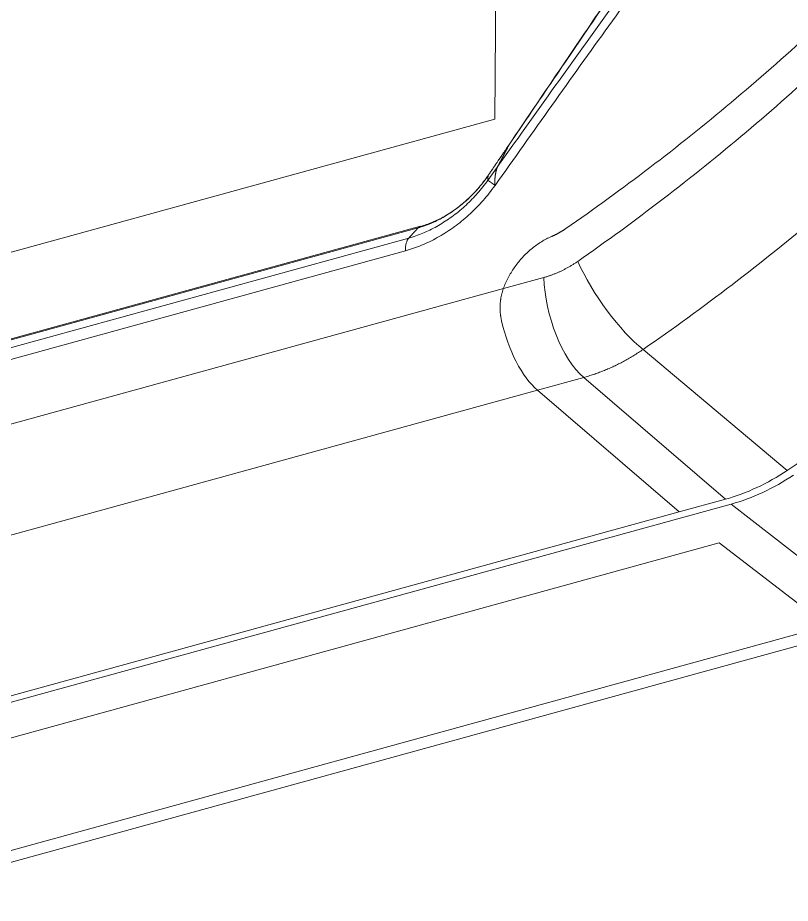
# Model space of a CAD drawing. Header units: inches. Extents: x 0 to 40, y 35.9 to 64.1.
# Drawn here: x 15.277 to 17.378, y 55.838 to 58.245 of the extents above; entities that cross this region are included whole.
import ezdxf

# ---------------------------------------------------------------- set-up
doc = ezdxf.new("R2010")
doc.units = ezdxf.units.IN
doc.header["$MEASUREMENT"] = 0
doc.layers.add('1', color=7, linetype='Continuous')
doc.layers.add('2', color=7, linetype='Continuous')

# ---------------------------------------------------------------- blocks, each defined once
blk = doc.blocks.new('block 462')
at = {"layer": '1', "color": 43, "lineweight": 18, "true_color": 0xccb266}
blk.add_lwpolyline([(14.8537, 55.8379), (17.536, 56.5755)], dxfattribs=at)
blk = doc.blocks.new('block 469')
at = {"layer": '1', "color": 43, "lineweight": 18, "true_color": 0xccb266}
blk.add_lwpolyline([(17.1845, 56.8175), (17.4782, 56.5921)], dxfattribs=at)
blk = doc.blocks.new('block 482')
at = {"layer": '1', "color": 43, "lineweight": 18, "true_color": 0xccb266}
blk.add_lwpolyline([(17.4782, 56.5921), (14.7964, 55.8547)], dxfattribs=at)
blk = doc.blocks.new('block 485')
at = {"layer": '1', "color": 43, "lineweight": 18, "true_color": 0xccb266}
blk.add_lwpolyline([(14.4913, 56.0768), (17.1845, 56.8175)], dxfattribs=at)
blk = doc.blocks.new('block 1005')
at = {"layer": '2', "color": 7, "lineweight": 18, "true_color": 0xffffff}
blk.add_lwpolyline([(16.5988, 61.2255), (16.5746, 57.9699)], dxfattribs=at)
blk = doc.blocks.new('block 1008')
at = {"layer": '2', "color": 7, "lineweight": 18, "true_color": 0xffffff}
blk.add_lwpolyline([(16.3725, 57.6783), (13.9012, 56.9987)], dxfattribs=at)
blk = doc.blocks.new('block 1021')
at = {"layer": '2', "color": 80, "lineweight": 18, "true_color": 0x3fff00}
blk.add_lwpolyline([(14.3949, 56.147), (17.217, 56.9231)], dxfattribs=at)
blk = doc.blocks.new('block 1023')
at = {"layer": '2', "color": 80, "lineweight": 18, "true_color": 0x3fff00}
blk.add_lwpolyline([(17.217, 56.9231), (17.6002, 56.6257)], dxfattribs=at)
blk = doc.blocks.new('block 1027')
at = {"layer": '2', "color": 80, "lineweight": 18, "true_color": 0x3fff00}
blk.add_lwpolyline([(17.3698, 57.0148), (16.9775, 57.3434)], dxfattribs=at)
blk = doc.blocks.new('block 1029')
at = {"layer": '2', "color": 80, "lineweight": 18, "true_color": 0x3fff00}
blk.add_lwpolyline([(16.6901, 57.2327), (17.0755, 56.9018)], dxfattribs=at)
blk = doc.blocks.new('block 1030')
at = {"layer": '2', "color": 80, "lineweight": 18, "true_color": 0x3fff00}
blk.add_lwpolyline([(16.7079, 57.5392), (16.5976, 57.5089)], dxfattribs=at)
blk = doc.blocks.new('block 1032')
at = {"layer": '2', "color": 80, "lineweight": 18, "true_color": 0x3fff00}
blk.add_lwpolyline([(17.2016, 56.9365), (16.8161, 57.2674)], dxfattribs=at)
blk = doc.blocks.new('block 1033')
at = {"layer": '2', "color": 80, "lineweight": 18, "true_color": 0x3fff00}
blk.add_lwpolyline([(17.0755, 56.9018), (17.2016, 56.9365)], dxfattribs=at)
blk = doc.blocks.new('block 1034')
at = {"layer": '2', "color": 80, "lineweight": 18, "true_color": 0x3fff00}
blk.add_lwpolyline([(16.6901, 57.2327), (16.8161, 57.2674)], dxfattribs=at)
blk = doc.blocks.new('block 1035')
at = {"layer": '2', "color": 7, "lineweight": 18, "true_color": 0xffffff}
blk.add_lwpolyline([(16.5555, 57.8155), (16.5558, 57.8158)], dxfattribs=at)
blk = doc.blocks.new('block 1037')
at = {"layer": '2', "color": 7, "lineweight": 18, "true_color": 0xffffff}
blk.add_lwpolyline([(16.34, 57.6461), (13.869, 56.9666)], dxfattribs=at)
blk = doc.blocks.new('block 1039')
at = {"layer": '2', "color": 80, "lineweight": 18, "true_color": 0x3fff00}
blk.add_lwpolyline([(17.4782, 56.5921), (17.1845, 56.8175)], dxfattribs=at)
blk = doc.blocks.new('block 1048')
at = {"layer": '2', "color": 80, "lineweight": 18, "true_color": 0x3fff00}
blk.add_lwpolyline([(14.4913, 56.0768), (17.1845, 56.8175)], dxfattribs=at)
blk = doc.blocks.new('block 1063')
at = {"layer": '2', "color": 7, "lineweight": 18, "true_color": 0xffffff}
blk.add_lwpolyline([(16.3314, 57.6118), (13.8603, 56.9323)], dxfattribs=at)
blk = doc.blocks.new('block 1064')
at = {"layer": '2', "color": 7, "lineweight": 18, "true_color": 0xffffff}
blk.add_lwpolyline([(17.0755, 56.9018), (16.6901, 57.2327)], dxfattribs=at)
blk = doc.blocks.new('block 1065')
at = {"layer": '2', "color": 7, "lineweight": 18, "true_color": 0xffffff}
blk.add_lwpolyline([(17.0755, 56.9018), (14.3786, 56.1602)], dxfattribs=at)
blk = doc.blocks.new('block 1079')
at = {"layer": '2', "color": 7, "lineweight": 18, "true_color": 0xffffff}
blk.add_lwpolyline([(16.6901, 57.2327), (14.0083, 56.4952)], dxfattribs=at)
blk = doc.blocks.new('block 1081')
at = {"layer": '2', "color": 7, "lineweight": 18, "true_color": 0xffffff}
blk.add_lwpolyline([(13.9, 56.7671), (16.5976, 57.5089)], dxfattribs=at)
blk = doc.blocks.new('block 1083')
at = {"layer": '2', "color": 7, "lineweight": 18, "true_color": 0xffffff}
blk.add_lwpolyline([(13.9657, 57.2524), (16.5746, 57.9699)], dxfattribs=at)
blk = doc.blocks.new('block 1084')
at = {"layer": '2', "color": 7, "lineweight": 18, "true_color": 0xffffff}
blk.add_lwpolyline([(16.3657, 57.6739), (13.8946, 56.9944)], dxfattribs=at)
blk = doc.blocks.new('block 1170')
at = {"layer": '2', "color": 7, "lineweight": 18, "true_color": 0xffffff}
blk.add_open_spline([(16.3723, 57.6782), (16.3698, 57.6775), (16.3676, 57.676), (16.3657, 57.6739)], degree=3, dxfattribs=at)
blk = doc.blocks.new('block 1172')
at = {"layer": '2', "color": 80, "lineweight": 18, "true_color": 0x3fff00}
blk.add_open_spline([(16.7998, 57.583), (16.8387, 57.4958), (16.9158, 57.3917), (16.9775, 57.3434)], degree=3, dxfattribs=at)
blk = doc.blocks.new('block 1173')
at = {"layer": '2', "color": 80, "lineweight": 18, "true_color": 0x3fff00}
blk.add_open_spline([(16.5927, 57.4212), (16.6108, 57.3412), (16.6483, 57.2686), (16.6901, 57.2327)], degree=3, dxfattribs=at)
blk = doc.blocks.new('block 1176')
at = {"layer": '2', "color": 80, "lineweight": 18, "true_color": 0x3fff00}
blk.add_open_spline([(17.2016, 56.9365), (17.259, 56.9523), (17.3161, 56.9788), (17.3698, 57.0148)], degree=3, dxfattribs=at)
blk = doc.blocks.new('block 1178')
at = {"layer": '2', "color": 80, "lineweight": 18, "true_color": 0x3fff00}
blk.add_open_spline([(17.3698, 57.0148), (17.63, 57.1891), (17.8809, 57.3842), (18.1195, 57.5979)], degree=3, dxfattribs=at)
blk = doc.blocks.new('block 1179')
at = {"layer": '2', "color": 80, "lineweight": 18, "true_color": 0x3fff00}
blk.add_open_spline([(16.7079, 57.5392), (16.7109, 57.4353), (16.7578, 57.3175), (16.8161, 57.2674)], degree=3, dxfattribs=at)
blk = doc.blocks.new('block 1184')
at = {"layer": '2', "color": 80, "lineweight": 18, "true_color": 0x3fff00}
blk.add_open_spline([(17.217, 56.9231), (17.275, 56.939), (17.3326, 56.9658), (17.3868, 57.0022)], degree=3, dxfattribs=at)
blk = doc.blocks.new('block 1196')
at = {"layer": '2', "color": 7, "lineweight": 18, "true_color": 0xffffff}
blk.add_open_spline([(16.34, 57.6461), (16.3341, 57.6397), (16.331, 57.6273), (16.3314, 57.6118)], degree=3, dxfattribs=at)
blk = doc.blocks.new('block 1211')
at = {"layer": '2', "color": 7, "lineweight": 18, "true_color": 0xffffff}
blk.add_open_spline([(16.5927, 57.4212), (16.6108, 57.3412), (16.6483, 57.2686), (16.6901, 57.2327)], degree=3, dxfattribs=at)
blk = doc.blocks.new('block 1591')
at = {"layer": '2', "color": 7, "lineweight": 18, "true_color": 0xffffff}
blk.add_lwpolyline([(16.9911, 58.4582), (16.9836, 58.4471), (16.9761, 58.436), (16.9686, 58.4249), (16.9611, 58.4139), (16.9536, 58.4028), (16.9461, 58.3917), (16.9386, 58.3806), (16.931, 58.3696), (16.9235, 58.3585), (16.916, 58.3474), (16.9085, 58.3363), (16.901, 58.3253), (16.8935, 58.3142), (16.886, 58.3031), (16.8785, 58.292), (16.871, 58.281), (16.8635, 58.2699), (16.856, 58.2588), (16.8485, 58.2477), (16.841, 58.2367), (16.8335, 58.2256), (16.826, 58.2145), (16.8185, 58.2035), (16.811, 58.1924), (16.8035, 58.1813), (16.796, 58.1702), (16.7885, 58.1592), (16.781, 58.1481), (16.7735, 58.137), (16.766, 58.1259), (16.7584, 58.1149), (16.7509, 58.1038), (16.7434, 58.0927), (16.7359, 58.0816), (16.7284, 58.0706), (16.7209, 58.0595), (16.7134, 58.0484), (16.7059, 58.0374), (16.6984, 58.0263), (16.6909, 58.0152), (16.6834, 58.0041), (16.6759, 57.993), (16.6684, 57.982), (16.6609, 57.9709), (16.6534, 57.9598), (16.6459, 57.9488), (16.6384, 57.9377), (16.6309, 57.9266), (16.6234, 57.9155), (16.6159, 57.9045)], dxfattribs=at)
blk = doc.blocks.new('block 1592')
at = {"layer": '2', "color": 7, "lineweight": 18, "true_color": 0xffffff}
blk.add_lwpolyline([(16.5563, 57.8168), (16.5534, 57.8127), (16.5505, 57.8086), (16.5477, 57.8046), (16.5447, 57.8006), (16.5417, 57.7967), (16.5387, 57.7929), (16.5356, 57.789), (16.5325, 57.7853), (16.5293, 57.7815), (16.5261, 57.7779), (16.5228, 57.7742), (16.5195, 57.7707), (16.5161, 57.7671), (16.5127, 57.7636), (16.5093, 57.7602), (16.5058, 57.7568), (16.5023, 57.7534), (16.4987, 57.7501), (16.4951, 57.7469), (16.4914, 57.7437), (16.4877, 57.7406), (16.484, 57.7375), (16.4803, 57.7345), (16.4765, 57.7315), (16.4727, 57.7286), (16.4688, 57.7257), (16.465, 57.723), (16.461, 57.7202), (16.4571, 57.7176), (16.4532, 57.715), (16.4492, 57.7125), (16.4452, 57.71), (16.4412, 57.7076), (16.4372, 57.7053), (16.4331, 57.7031), (16.4291, 57.7009), (16.425, 57.6988), (16.4209, 57.6967), (16.4168, 57.6948), (16.4127, 57.6929), (16.4086, 57.6911), (16.4045, 57.6893), (16.4004, 57.6876), (16.3962, 57.686), (16.392, 57.6845), (16.3879, 57.683), (16.3837, 57.6816), (16.3794, 57.6803), (16.3752, 57.679), (16.371, 57.6779)], dxfattribs=at)
blk = doc.blocks.new('block 1593')
at = {"layer": '2', "color": 7, "lineweight": 18, "true_color": 0xffffff}
blk.add_lwpolyline([(16.6156, 57.9041), (16.6145, 57.9024), (16.6133, 57.9008), (16.6122, 57.8991), (16.611, 57.8974), (16.6099, 57.8957), (16.6088, 57.894), (16.6076, 57.8924), (16.6065, 57.8907), (16.6053, 57.889), (16.6042, 57.8873), (16.6031, 57.8857), (16.6019, 57.884), (16.6008, 57.8823), (16.5996, 57.8806), (16.5985, 57.8789), (16.5974, 57.8773), (16.5962, 57.8756), (16.5951, 57.8739), (16.594, 57.8722), (16.5928, 57.8706), (16.5917, 57.8689), (16.5905, 57.8672), (16.5894, 57.8655), (16.5883, 57.8639), (16.5871, 57.8622), (16.586, 57.8605), (16.5848, 57.8588), (16.5837, 57.8571), (16.5826, 57.8555), (16.5814, 57.8538), (16.5803, 57.8521), (16.5792, 57.8504), (16.578, 57.8488), (16.5769, 57.8471), (16.5757, 57.8454), (16.5746, 57.8437), (16.5735, 57.8421), (16.5723, 57.8404), (16.5712, 57.8387), (16.57, 57.837), (16.5689, 57.8353), (16.5678, 57.8337), (16.5666, 57.832), (16.5655, 57.8303), (16.5643, 57.8286), (16.5632, 57.8269), (16.5621, 57.8253), (16.5609, 57.8236), (16.5598, 57.8219), (16.5587, 57.8202)], dxfattribs=at)
blk = doc.blocks.new('block 1594')
at = {"layer": '2', "color": 7, "lineweight": 18, "true_color": 0xffffff}
blk.add_open_spline([(16.5587, 57.8203), (16.5586, 57.8202), (16.5586, 57.8201), (16.5586, 57.8201), (16.5585, 57.82), (16.5584, 57.8199), (16.5584, 57.8199), (16.5584, 57.8198), (16.5583, 57.8197), (16.5583, 57.8197), (16.5582, 57.8196), (16.5582, 57.8195), (16.5582, 57.8195), (16.5581, 57.8195), (16.5581, 57.8193), (16.5581, 57.8193), (16.558, 57.8193), (16.5579, 57.8192), (16.5579, 57.8192), (16.5579, 57.8191), (16.5578, 57.819), (16.5578, 57.819), (16.5577, 57.8189), (16.5577, 57.8188), (16.5577, 57.8188), (16.5576, 57.8187), (16.5575, 57.8186), (16.5575, 57.8186), (16.5575, 57.8185), (16.5574, 57.8184), (16.5574, 57.8184), (16.5574, 57.8183), (16.5573, 57.8182), (16.5573, 57.8182), (16.5572, 57.8182), (16.5572, 57.8181), (16.5572, 57.8181), (16.5571, 57.818), (16.557, 57.8179), (16.557, 57.8179), (16.557, 57.8178), (16.5569, 57.8177), (16.5569, 57.8177), (16.5569, 57.8176), (16.5568, 57.8175), (16.5568, 57.8175), (16.5567, 57.8174), (16.5567, 57.8173), (16.5567, 57.8173), (16.5566, 57.8172), (16.5565, 57.8171), (16.5565, 57.8171), (16.5565, 57.8171), (16.5564, 57.817), (16.5564, 57.817), (16.5564, 57.8169), (16.5563, 57.8168), (16.5563, 57.8168), (16.5562, 57.8167), (16.5562, 57.8166), (16.5562, 57.8166), (16.5561, 57.8165), (16.556, 57.8164), (16.556, 57.8164), (16.556, 57.8163), (16.5559, 57.8162), (16.5559, 57.8162), (16.5559, 57.8161), (16.5558, 57.816), (16.5558, 57.816), (16.5557, 57.816), (16.5557, 57.8159), (16.5557, 57.8159), (16.5556, 57.8158), (16.5555, 57.8157), (16.5555, 57.8157)], degree=3, knots=[0, 0, 0, 0, 1, 1, 1, 2, 2, 2, 3, 3, 3, 4, 4, 4, 5, 5, 5, 6, 6, 6, 7, 7, 7, 8, 8, 8, 9, 9, 9, 10, 10, 10, 11, 11, 11, 12, 12, 12, 13, 13, 13, 14, 14, 14, 15, 15, 15, 16, 16, 16, 17, 17, 17, 18, 18, 18, 19, 19, 19, 20, 20, 20, 21, 21, 21, 22, 22, 22, 23, 23, 23, 24, 24, 24, 25, 25, 25, 25], dxfattribs=at)
blk = doc.blocks.new('block 1645')
at = {"layer": '2', "color": 7, "lineweight": 18, "true_color": 0xffffff}
blk.add_lwpolyline([(16.34, 57.6461), (16.3449, 57.6475), (16.3497, 57.649), (16.3546, 57.6506), (16.3594, 57.6522), (16.3643, 57.6539), (16.3691, 57.6557), (16.3739, 57.6576), (16.3787, 57.6596), (16.3835, 57.6616), (16.3883, 57.6638), (16.393, 57.666), (16.3978, 57.6683), (16.4025, 57.6706), (16.4072, 57.6731), (16.4119, 57.6755), (16.4166, 57.6781), (16.4213, 57.6808), (16.4259, 57.6835), (16.4305, 57.6863), (16.4351, 57.6892), (16.4397, 57.6921), (16.4442, 57.6951), (16.4487, 57.6982), (16.4532, 57.7013), (16.4576, 57.7045), (16.462, 57.7078), (16.4664, 57.7111), (16.4707, 57.7145), (16.4751, 57.718), (16.4793, 57.7215), (16.4836, 57.725), (16.4878, 57.7287), (16.4919, 57.7324), (16.496, 57.7361), (16.5001, 57.7399), (16.5042, 57.7438), (16.5082, 57.7477), (16.5121, 57.7517), (16.516, 57.7558), (16.5199, 57.7599), (16.5237, 57.764), (16.5274, 57.7682), (16.5311, 57.7724), (16.5348, 57.7767), (16.5384, 57.781), (16.5419, 57.7854), (16.5454, 57.7899), (16.5488, 57.7944), (16.5522, 57.7989), (16.5555, 57.8034)], dxfattribs=at)
blk = doc.blocks.new('block 1646')
at = {"layer": '2', "color": 7, "lineweight": 18, "true_color": 0xffffff}
blk.add_open_spline([(16.5742, 57.7903), (16.5744, 57.7902), (16.5744, 57.7902), (16.5744, 57.7902), (16.5745, 57.79), (16.5746, 57.79), (16.5746, 57.79), (16.5747, 57.7899), (16.5748, 57.7899), (16.5748, 57.7899), (16.5749, 57.7898), (16.5749, 57.7898), (16.5749, 57.7898)], degree=3, knots=[0, 0, 0, 0, 1, 1, 1, 2, 2, 2, 3, 3, 3, 4, 4, 4, 4], dxfattribs=at)
blk = doc.blocks.new('block 1652')
at = {"layer": '2', "color": 80, "lineweight": 18, "true_color": 0x3fff00}
blk.add_lwpolyline([(16.9775, 57.3434), (16.9928, 57.3541), (17.0081, 57.3647), (17.0234, 57.3755), (17.0387, 57.3863), (17.0539, 57.3971), (17.0692, 57.408), (17.0843, 57.419), (17.0995, 57.4299), (17.1146, 57.441), (17.1298, 57.4521), (17.1448, 57.4632), (17.1599, 57.4744), (17.1749, 57.4856), (17.1899, 57.4969), (17.2049, 57.5082), (17.2198, 57.5196), (17.2347, 57.531), (17.2496, 57.5425), (17.2645, 57.554), (17.2793, 57.5655), (17.2941, 57.5772), (17.3089, 57.5888), (17.3237, 57.6005), (17.3384, 57.6123), (17.3531, 57.6241), (17.3678, 57.6359), (17.3824, 57.6478), (17.397, 57.6598), (17.4116, 57.6718), (17.4262, 57.6838), (17.4407, 57.6959), (17.4553, 57.708), (17.4698, 57.7202), (17.4842, 57.7325), (17.4986, 57.7447), (17.513, 57.7571), (17.5274, 57.7694), (17.5418, 57.7819), (17.5561, 57.7943), (17.5704, 57.8068), (17.5847, 57.8194), (17.5989, 57.832), (17.6131, 57.8447), (17.6273, 57.8574), (17.6415, 57.8701), (17.6556, 57.8829), (17.6698, 57.8958), (17.6838, 57.9087), (17.6979, 57.9216), (17.7119, 57.9346)], dxfattribs=at)
blk = doc.blocks.new('block 1655')
at = {"layer": '2', "color": 80, "lineweight": 18, "true_color": 0x3fff00}
blk.add_lwpolyline([(16.7284, 57.6505), (16.7292, 57.6508), (16.73, 57.6512), (16.7308, 57.6515), (16.7316, 57.6519), (16.7324, 57.6522), (16.7332, 57.6526), (16.734, 57.653), (16.7348, 57.6533), (16.7356, 57.6537), (16.7364, 57.6541), (16.7372, 57.6545), (16.738, 57.6549), (16.7388, 57.6553), (16.7396, 57.6557), (16.7404, 57.6561), (16.7412, 57.6565), (16.742, 57.6569), (16.7428, 57.6573), (16.7436, 57.6577), (16.7444, 57.6581), (16.7452, 57.6585), (16.746, 57.6589), (16.7467, 57.6594), (16.7475, 57.6598), (16.7483, 57.6602), (16.7491, 57.6607), (16.7499, 57.6611), (16.7507, 57.6616), (16.7514, 57.662), (16.7522, 57.6625), (16.753, 57.6629), (16.7538, 57.6634), (16.7546, 57.6638), (16.7554, 57.6643), (16.7561, 57.6648), (16.7569, 57.6652), (16.7577, 57.6657), (16.7584, 57.6662), (16.7592, 57.6667), (16.76, 57.6672), (16.7608, 57.6677), (16.7615, 57.6682), (16.7623, 57.6687), (16.7631, 57.6692), (16.7638, 57.6697), (16.7646, 57.6702), (16.7654, 57.6707), (16.7661, 57.6712), (16.7669, 57.6717), (16.7676, 57.6722)], dxfattribs=at)
blk = doc.blocks.new('block 1658')
at = {"layer": '2', "color": 80, "lineweight": 18, "true_color": 0x3fff00}
blk.add_lwpolyline([(17.459, 58.2284), (17.4458, 58.2162), (17.4325, 58.204), (17.4193, 58.1919), (17.406, 58.1798), (17.3927, 58.1678), (17.3793, 58.1558), (17.366, 58.1438), (17.3526, 58.1319), (17.3392, 58.12), (17.3257, 58.1082), (17.3123, 58.0965), (17.2988, 58.0847), (17.2853, 58.073), (17.2717, 58.0614), (17.2582, 58.0498), (17.2446, 58.0382), (17.231, 58.0267), (17.2173, 58.0153), (17.2037, 58.0038), (17.19, 57.9925), (17.1763, 57.9812), (17.1626, 57.9699), (17.1488, 57.9586), (17.135, 57.9474), (17.1212, 57.9363), (17.1074, 57.9252), (17.0935, 57.9141), (17.0796, 57.9031), (17.0657, 57.8921), (17.0518, 57.8812), (17.0378, 57.8703), (17.0238, 57.8595), (17.0098, 57.8487), (16.9957, 57.838), (16.9817, 57.8273), (16.9676, 57.8166), (16.9535, 57.806), (16.9393, 57.7955), (16.9252, 57.7849), (16.911, 57.7745), (16.8967, 57.764), (16.8825, 57.7536), (16.8682, 57.7433), (16.8539, 57.733), (16.8396, 57.7228), (16.8253, 57.7126), (16.8109, 57.7024), (16.7965, 57.6923), (16.7821, 57.6823), (16.7676, 57.6722)], dxfattribs=at)
blk = doc.blocks.new('block 1660')
at = {"layer": '2', "color": 80, "lineweight": 18, "true_color": 0x3fff00}
blk.add_lwpolyline([(16.7284, 57.6505), (16.7249, 57.649), (16.7215, 57.6474), (16.718, 57.6457), (16.7146, 57.644), (16.7113, 57.6422), (16.7079, 57.6404), (16.7046, 57.6384), (16.7013, 57.6365), (16.698, 57.6344), (16.6948, 57.6323), (16.6915, 57.6301), (16.6884, 57.6279), (16.6852, 57.6256), (16.682, 57.6233), (16.6789, 57.6209), (16.6759, 57.6184), (16.6728, 57.6159), (16.6698, 57.6133), (16.6669, 57.6107), (16.6639, 57.608), (16.6611, 57.6053), (16.6582, 57.6025), (16.6554, 57.5997), (16.6526, 57.5969), (16.6499, 57.5939), (16.6472, 57.591), (16.6445, 57.588), (16.6419, 57.5849), (16.6393, 57.5818), (16.6368, 57.5787), (16.6344, 57.5755), (16.632, 57.5723), (16.6296, 57.5691), (16.6273, 57.5658), (16.625, 57.5624), (16.6228, 57.5591), (16.6206, 57.5557), (16.6185, 57.5522), (16.6164, 57.5488), (16.6144, 57.5453), (16.6125, 57.5418), (16.6106, 57.5382), (16.6087, 57.5346), (16.607, 57.531), (16.6053, 57.5274), (16.6036, 57.5238), (16.602, 57.5201), (16.6005, 57.5164), (16.599, 57.5126), (16.5976, 57.5089)], dxfattribs=at)
blk = doc.blocks.new('block 1663')
at = {"layer": '2', "color": 80, "lineweight": 18, "true_color": 0x3fff00}
blk.add_lwpolyline([(17.5036, 58.1526), (17.4901, 58.1401), (17.4767, 58.1276), (17.4632, 58.1152), (17.4497, 58.1028), (17.4361, 58.0905), (17.4226, 58.0782), (17.409, 58.0659), (17.3953, 58.0537), (17.3817, 58.0416), (17.368, 58.0295), (17.3543, 58.0174), (17.3406, 58.0054), (17.3268, 57.9935), (17.3131, 57.9815), (17.2993, 57.9697), (17.2854, 57.9578), (17.2716, 57.9461), (17.2577, 57.9343), (17.2438, 57.9226), (17.2299, 57.911), (17.2159, 57.8994), (17.2019, 57.8878), (17.1879, 57.8763), (17.1739, 57.8649), (17.1598, 57.8534), (17.1458, 57.8421), (17.1316, 57.8308), (17.1175, 57.8195), (17.1033, 57.8082), (17.0891, 57.797), (17.0749, 57.7859), (17.0607, 57.7748), (17.0464, 57.7638), (17.0321, 57.7528), (17.0178, 57.7418), (17.0034, 57.7309), (16.9891, 57.72), (16.9747, 57.7092), (16.9602, 57.6984), (16.9458, 57.6877), (16.9313, 57.677), (16.9168, 57.6664), (16.9023, 57.6558), (16.8877, 57.6453), (16.8731, 57.6348), (16.8585, 57.6243), (16.8439, 57.6139), (16.8292, 57.6036), (16.8145, 57.5933), (16.7998, 57.583)], dxfattribs=at)
blk = doc.blocks.new('block 1664')
at = {"layer": '2', "color": 80, "lineweight": 18, "true_color": 0x3fff00}
blk.add_lwpolyline([(16.8161, 57.2674), (16.8195, 57.2683), (16.8228, 57.2693), (16.8262, 57.2703), (16.8295, 57.2713), (16.8328, 57.2723), (16.8361, 57.2734), (16.8395, 57.2744), (16.8428, 57.2755), (16.8461, 57.2766), (16.8494, 57.2778), (16.8527, 57.279), (16.856, 57.2802), (16.8593, 57.2814), (16.8626, 57.2826), (16.8658, 57.2839), (16.8691, 57.2852), (16.8724, 57.2865), (16.8756, 57.2879), (16.8789, 57.2892), (16.8821, 57.2906), (16.8854, 57.292), (16.8886, 57.2935), (16.8919, 57.2949), (16.8951, 57.2964), (16.8983, 57.2979), (16.9016, 57.2994), (16.9048, 57.301), (16.908, 57.3026), (16.9112, 57.3042), (16.9144, 57.3058), (16.9176, 57.3075), (16.9208, 57.3091), (16.924, 57.3108), (16.9272, 57.3126), (16.9304, 57.3143), (16.9335, 57.3161), (16.9367, 57.3179), (16.9399, 57.3197), (16.943, 57.3215), (16.9462, 57.3234), (16.9493, 57.3253), (16.9525, 57.3272), (16.9556, 57.3291), (16.9587, 57.3311), (16.9619, 57.3331), (16.965, 57.3351), (16.9681, 57.3371), (16.9712, 57.3392), (16.9743, 57.3413), (16.9775, 57.3434)], dxfattribs=at)
blk = doc.blocks.new('block 1665')
at = {"layer": '2', "color": 80, "lineweight": 18, "true_color": 0x3fff00}
blk.add_lwpolyline([(16.5976, 57.5089), (16.597, 57.5072), (16.5965, 57.5056), (16.5959, 57.5039), (16.5954, 57.5022), (16.5948, 57.5005), (16.5944, 57.4988), (16.5939, 57.4971), (16.5934, 57.4953), (16.593, 57.4936), (16.5926, 57.4919), (16.5922, 57.4902), (16.5918, 57.4884), (16.5915, 57.4867), (16.5911, 57.485), (16.5908, 57.4832), (16.5905, 57.4815), (16.5903, 57.4797), (16.59, 57.478), (16.5898, 57.4762), (16.5896, 57.4745), (16.5894, 57.4727), (16.5892, 57.4709), (16.5891, 57.4692), (16.589, 57.4674), (16.5889, 57.4656), (16.5888, 57.4639), (16.5887, 57.4621), (16.5887, 57.4603), (16.5887, 57.4585), (16.5886, 57.4568), (16.5887, 57.455), (16.5887, 57.4532), (16.5887, 57.4514), (16.5888, 57.4497), (16.5889, 57.4479), (16.589, 57.4461), (16.5892, 57.4443), (16.5893, 57.4425), (16.5895, 57.4407), (16.5897, 57.439), (16.5899, 57.4372), (16.5901, 57.4354), (16.5904, 57.4336), (16.5906, 57.4318), (16.5909, 57.4301), (16.5913, 57.4283), (16.5916, 57.4265), (16.5919, 57.4247), (16.5923, 57.423), (16.5927, 57.4212)], dxfattribs=at)
blk = doc.blocks.new('block 1666')
at = {"layer": '2', "color": 80, "lineweight": 18, "true_color": 0x3fff00}
blk.add_lwpolyline([(16.7998, 57.583), (16.798, 57.5818), (16.7963, 57.5806), (16.7945, 57.5794), (16.7927, 57.5782), (16.7909, 57.5771), (16.7892, 57.5759), (16.7874, 57.5748), (16.7856, 57.5737), (16.7838, 57.5726), (16.782, 57.5715), (16.7802, 57.5704), (16.7784, 57.5693), (16.7766, 57.5683), (16.7748, 57.5672), (16.773, 57.5662), (16.7712, 57.5652), (16.7694, 57.5642), (16.7676, 57.5632), (16.7658, 57.5623), (16.7639, 57.5613), (16.7621, 57.5604), (16.7603, 57.5594), (16.7585, 57.5585), (16.7566, 57.5576), (16.7548, 57.5568), (16.7529, 57.5559), (16.7511, 57.555), (16.7493, 57.5542), (16.7474, 57.5534), (16.7456, 57.5526), (16.7437, 57.5517), (16.7418, 57.551), (16.74, 57.5502), (16.7381, 57.5494), (16.7362, 57.5487), (16.7344, 57.548), (16.7325, 57.5473), (16.7306, 57.5465), (16.7287, 57.5459), (16.7269, 57.5452), (16.725, 57.5445), (16.7231, 57.5439), (16.7212, 57.5433), (16.7193, 57.5426), (16.7174, 57.542), (16.7155, 57.5414), (16.7136, 57.5409), (16.7117, 57.5403), (16.7098, 57.5397), (16.7079, 57.5392)], dxfattribs=at)
blk = doc.blocks.new('block 1669')
at = {"layer": '2', "color": 7, "lineweight": 18, "true_color": 0xffffff}
blk.add_lwpolyline([(16.5976, 57.5089), (16.597, 57.5072), (16.5965, 57.5056), (16.5959, 57.5039), (16.5954, 57.5022), (16.5948, 57.5005), (16.5944, 57.4988), (16.5939, 57.4971), (16.5934, 57.4953), (16.593, 57.4936), (16.5926, 57.4919), (16.5922, 57.4902), (16.5918, 57.4884), (16.5915, 57.4867), (16.5911, 57.485), (16.5908, 57.4832), (16.5905, 57.4815), (16.5903, 57.4797), (16.59, 57.478), (16.5898, 57.4762), (16.5896, 57.4745), (16.5894, 57.4727), (16.5892, 57.4709), (16.5891, 57.4692), (16.589, 57.4674), (16.5889, 57.4656), (16.5888, 57.4639), (16.5887, 57.4621), (16.5887, 57.4603), (16.5887, 57.4585), (16.5886, 57.4568), (16.5887, 57.455), (16.5887, 57.4532), (16.5887, 57.4514), (16.5888, 57.4497), (16.5889, 57.4479), (16.589, 57.4461), (16.5892, 57.4443), (16.5893, 57.4425), (16.5895, 57.4407), (16.5897, 57.439), (16.5899, 57.4372), (16.5901, 57.4354), (16.5904, 57.4336), (16.5906, 57.4318), (16.5909, 57.4301), (16.5913, 57.4283), (16.5916, 57.4265), (16.5919, 57.4247), (16.5923, 57.423), (16.5927, 57.4212)], dxfattribs=at)
blk = doc.blocks.new('block 1685')
at = {"layer": '2', "color": 7, "lineweight": 18, "true_color": 0xffffff}
blk.add_lwpolyline([(16.5555, 57.8034), (16.5555, 57.8037), (16.5555, 57.8039), (16.5555, 57.8042), (16.5555, 57.8044), (16.5555, 57.8047), (16.5555, 57.8049), (16.5555, 57.8052), (16.5555, 57.8054), (16.5555, 57.8057), (16.5555, 57.8059), (16.5556, 57.8062), (16.5556, 57.8064), (16.5556, 57.8067), (16.5556, 57.8069), (16.5556, 57.8072), (16.5556, 57.8074), (16.5556, 57.8077), (16.5556, 57.8079), (16.5556, 57.8082), (16.5556, 57.8084), (16.5556, 57.8087), (16.5556, 57.8089), (16.5556, 57.8092), (16.5556, 57.8094), (16.5556, 57.8096), (16.5556, 57.8099), (16.5557, 57.8101), (16.5557, 57.8104), (16.5557, 57.8106), (16.5557, 57.8109), (16.5557, 57.8111), (16.5557, 57.8114), (16.5557, 57.8116), (16.5557, 57.8119), (16.5557, 57.8121), (16.5557, 57.8124), (16.5557, 57.8126), (16.5557, 57.8129), (16.5558, 57.8131), (16.5558, 57.8134), (16.5558, 57.8136), (16.5558, 57.8139), (16.5558, 57.8141), (16.5558, 57.8144), (16.5558, 57.8146), (16.5558, 57.8148), (16.5558, 57.8151), (16.5558, 57.8153), (16.5558, 57.8156), (16.5558, 57.8158)], dxfattribs=at)
blk = doc.blocks.new('block 1687')
at = {"layer": '2', "color": 7, "lineweight": 18, "true_color": 0xffffff}
blk.add_lwpolyline([(16.3657, 57.6739), (16.3652, 57.6734), (16.3646, 57.6728), (16.3641, 57.6723), (16.3636, 57.6717), (16.3631, 57.6712), (16.3626, 57.6706), (16.3621, 57.6701), (16.3616, 57.6695), (16.3611, 57.6689), (16.3606, 57.6684), (16.36, 57.6678), (16.3595, 57.6673), (16.359, 57.6667), (16.3585, 57.6662), (16.358, 57.6656), (16.3575, 57.665), (16.357, 57.6645), (16.3565, 57.6639), (16.3559, 57.6634), (16.3554, 57.6628), (16.3549, 57.6623), (16.3544, 57.6617), (16.3539, 57.6611), (16.3534, 57.6606), (16.3529, 57.66), (16.3524, 57.6595), (16.3518, 57.6589), (16.3513, 57.6584), (16.3508, 57.6578), (16.3503, 57.6573), (16.3498, 57.6567), (16.3493, 57.6562), (16.3488, 57.6556), (16.3482, 57.6551), (16.3477, 57.6545), (16.3472, 57.6539), (16.3467, 57.6534), (16.3462, 57.6528), (16.3457, 57.6523), (16.3452, 57.6517), (16.3447, 57.6512), (16.3441, 57.6506), (16.3436, 57.65), (16.3431, 57.6495), (16.3426, 57.6489), (16.3421, 57.6484), (16.3416, 57.6478), (16.3411, 57.6472), (16.3405, 57.6467), (16.34, 57.6461)], dxfattribs=at)
blk = doc.blocks.new('block 1690')
at = {"layer": '2', "color": 7, "lineweight": 18, "true_color": 0xffffff}
blk.add_open_spline([(16.5587, 57.8203), (16.5587, 57.8204), (16.5587, 57.8204), (16.5587, 57.8204), (16.5588, 57.8206), (16.5589, 57.8206), (16.5589, 57.8206), (16.559, 57.8207), (16.559, 57.8207), (16.559, 57.8207)], degree=3, knots=[0, 0, 0, 0, 1, 1, 1, 2, 2, 2, 3, 3, 3, 3], dxfattribs=at)
blk = doc.blocks.new('block 1738')
at = {"layer": '2', "color": 7, "lineweight": 18, "true_color": 0xffffff}
blk.add_open_spline([(16.575, 57.7897), (16.5749, 57.7896), (16.5748, 57.7895), (16.5748, 57.7895), (16.5747, 57.7894), (16.5747, 57.7894), (16.5747, 57.7894), (16.5746, 57.7892), (16.5746, 57.7892), (16.5746, 57.7892), (16.5744, 57.789), (16.5744, 57.789), (16.5744, 57.789), (16.5743, 57.7888), (16.5743, 57.7888), (16.5743, 57.7888)], degree=3, knots=[0, 0, 0, 0, 1, 1, 1, 2, 2, 2, 3, 3, 3, 4, 4, 4, 5, 5, 5, 5], dxfattribs=at)
blk = doc.blocks.new('block 1744')
at = {"layer": '2', "color": 7, "lineweight": 18, "true_color": 0xffffff}
blk.add_lwpolyline([(16.5558, 57.8158), (16.5529, 57.8118), (16.5499, 57.8078), (16.5469, 57.8038), (16.5439, 57.7998), (16.5408, 57.7958), (16.5378, 57.7919), (16.5346, 57.788), (16.5314, 57.7842), (16.5282, 57.7803), (16.5249, 57.7766), (16.5216, 57.7729), (16.5182, 57.7693), (16.5147, 57.7657), (16.5112, 57.7621), (16.5076, 57.7586), (16.504, 57.7552), (16.5004, 57.7518), (16.4967, 57.7485), (16.493, 57.7452), (16.4892, 57.742), (16.4855, 57.7388), (16.4817, 57.7357), (16.4778, 57.7326), (16.4739, 57.7296), (16.4701, 57.7266), (16.4661, 57.7237), (16.4621, 57.7209), (16.4582, 57.7181), (16.4541, 57.7154), (16.4501, 57.7128), (16.446, 57.7102), (16.4419, 57.7076), (16.4378, 57.7052), (16.4337, 57.7027), (16.4295, 57.7004), (16.4254, 57.6981), (16.4212, 57.6959), (16.417, 57.6938), (16.4127, 57.6917), (16.4085, 57.6897), (16.4043, 57.6878), (16.4, 57.686), (16.3957, 57.6843), (16.3915, 57.6826), (16.3872, 57.6811), (16.3829, 57.6796), (16.3786, 57.6781), (16.3743, 57.6767), (16.37, 57.6753), (16.3657, 57.6739)], dxfattribs=at)
blk = doc.blocks.new('block 1768')
at = {"layer": '2', "color": 7, "lineweight": 18, "true_color": 0xffffff}
blk.add_lwpolyline([(17.0598, 58.467), (17.05, 58.4535), (17.0403, 58.44), (17.0306, 58.4265), (17.0208, 58.4129), (17.0111, 58.3994), (17.0013, 58.3859), (16.9916, 58.3724), (16.9819, 58.3589), (16.9721, 58.3454), (16.9624, 58.3318), (16.9527, 58.3183), (16.9429, 58.3048), (16.9332, 58.2913), (16.9235, 58.2778), (16.9138, 58.2642), (16.904, 58.2507), (16.8943, 58.2372), (16.8846, 58.2237), (16.8749, 58.2101), (16.8652, 58.1966), (16.8555, 58.1831), (16.8457, 58.1695), (16.836, 58.156), (16.8263, 58.1424), (16.8166, 58.1289), (16.8069, 58.1154), (16.7973, 58.1018), (16.7876, 58.0883), (16.7779, 58.0747), (16.7682, 58.0612), (16.7585, 58.0476), (16.7488, 58.034), (16.7392, 58.0205), (16.7295, 58.0069), (16.7198, 57.9934), (16.7102, 57.9798), (16.7005, 57.9662), (16.6908, 57.9526), (16.6812, 57.9391), (16.6715, 57.9255), (16.6618, 57.9119), (16.6522, 57.8984), (16.6425, 57.8848), (16.6329, 57.8712), (16.6232, 57.8576), (16.6136, 57.844), (16.6039, 57.8305), (16.5943, 57.8169), (16.5846, 57.8033), (16.575, 57.7897)], dxfattribs=at)
blk = doc.blocks.new('block 1773')
at = {"layer": '2', "color": 7, "lineweight": 18, "true_color": 0xffffff}
blk.add_lwpolyline([(16.5827, 57.8416), (16.5823, 57.8409), (16.5819, 57.8402), (16.5816, 57.8394), (16.5812, 57.8386), (16.5809, 57.8378), (16.5806, 57.837), (16.5802, 57.8362), (16.5799, 57.8354), (16.5796, 57.8345), (16.5793, 57.8336), (16.579, 57.8327), (16.5788, 57.8319), (16.5785, 57.831), (16.5782, 57.83), (16.578, 57.8291), (16.5777, 57.8281), (16.5775, 57.8272), (16.5773, 57.8262), (16.5771, 57.8252), (16.5769, 57.8242), (16.5767, 57.8232), (16.5765, 57.8222), (16.5763, 57.8212), (16.5761, 57.8202), (16.5759, 57.8191), (16.5758, 57.8181), (16.5756, 57.817), (16.5755, 57.8159), (16.5753, 57.8148), (16.5752, 57.8137), (16.5751, 57.8126), (16.575, 57.8115), (16.5749, 57.8104), (16.5748, 57.8093), (16.5747, 57.8081), (16.5746, 57.807), (16.5745, 57.8058), (16.5744, 57.8047), (16.5744, 57.8035), (16.5743, 57.8024), (16.5743, 57.8012), (16.5742, 57.8), (16.5742, 57.7988), (16.5742, 57.7976), (16.5742, 57.7964), (16.5741, 57.7952), (16.5741, 57.794), (16.5741, 57.7928), (16.5741, 57.7915), (16.5742, 57.7903)], dxfattribs=at)
blk = doc.blocks.new('block 1774')
at = {"layer": '2', "color": 7, "lineweight": 18, "true_color": 0xffffff}
blk.add_open_spline([(16.5555, 57.8034), (16.5557, 57.8033), (16.5558, 57.8033), (16.5558, 57.8033), (16.5559, 57.8032), (16.556, 57.8031), (16.556, 57.8031), (16.5562, 57.803), (16.5563, 57.8029), (16.5563, 57.8029), (16.5565, 57.8027), (16.5567, 57.8026), (16.5567, 57.8026), (16.5567, 57.8026), (16.5569, 57.8025), (16.5569, 57.8025), (16.5569, 57.8025), (16.5571, 57.8023), (16.5571, 57.8023), (16.5571, 57.8023), (16.5573, 57.8022), (16.5573, 57.8022), (16.5573, 57.8022), (16.5576, 57.802), (16.5576, 57.802), (16.5576, 57.802), (16.5578, 57.8018), (16.5578, 57.8018), (16.5578, 57.8018), (16.5581, 57.8016), (16.5581, 57.8016), (16.5581, 57.8016), (16.5584, 57.8015), (16.5584, 57.8015), (16.5584, 57.8015), (16.5587, 57.8012), (16.5587, 57.8012), (16.5587, 57.8012), (16.559, 57.801), (16.559, 57.801), (16.559, 57.801), (16.5593, 57.8008), (16.5593, 57.8008), (16.5593, 57.8008), (16.5596, 57.8006), (16.5596, 57.8006), (16.5596, 57.8006), (16.5599, 57.8003), (16.5599, 57.8003), (16.5599, 57.8003), (16.5603, 57.8001), (16.5603, 57.8001), (16.5603, 57.8001), (16.5606, 57.7998), (16.5606, 57.7998), (16.5606, 57.7998), (16.561, 57.7996), (16.561, 57.7996), (16.561, 57.7996), (16.5614, 57.7993), (16.5614, 57.7993), (16.5614, 57.7993), (16.5618, 57.7991), (16.5618, 57.7991), (16.5618, 57.7991), (16.5622, 57.7988), (16.5622, 57.7988), (16.5622, 57.7988), (16.5626, 57.7985), (16.5626, 57.7985), (16.5626, 57.7985), (16.563, 57.7982), (16.563, 57.7982), (16.563, 57.7982), (16.5635, 57.7979), (16.5635, 57.7979), (16.5635, 57.7979), (16.5639, 57.7975), (16.5639, 57.7975), (16.5639, 57.7975), (16.5644, 57.7972), (16.5644, 57.7972), (16.5644, 57.7972), (16.5648, 57.7969), (16.5648, 57.7969), (16.5648, 57.7969), (16.5653, 57.7966), (16.5653, 57.7966), (16.5653, 57.7966), (16.5658, 57.7962), (16.5658, 57.7962), (16.5658, 57.7962), (16.5663, 57.7959), (16.5663, 57.7959), (16.5663, 57.7959), (16.5668, 57.7955), (16.5668, 57.7955), (16.5668, 57.7955), (16.5673, 57.7951), (16.5673, 57.7951), (16.5673, 57.7951), (16.5678, 57.7948), (16.5678, 57.7948), (16.5678, 57.7948), (16.5684, 57.7944), (16.5684, 57.7944), (16.5684, 57.7944), (16.5689, 57.794), (16.5689, 57.794), (16.5689, 57.794), (16.5695, 57.7936), (16.5695, 57.7936), (16.5695, 57.7936), (16.57, 57.7932), (16.57, 57.7932), (16.57, 57.7932), (16.5706, 57.7928), (16.5706, 57.7928), (16.5706, 57.7928), (16.5712, 57.7924), (16.5712, 57.7924), (16.5712, 57.7924), (16.5718, 57.792), (16.5718, 57.792), (16.5718, 57.792), (16.5723, 57.7916), (16.5723, 57.7916), (16.5723, 57.7916), (16.5729, 57.7912), (16.5729, 57.7912), (16.5729, 57.7912), (16.5736, 57.7908), (16.5736, 57.7908), (16.5736, 57.7908), (16.5742, 57.7903), (16.5742, 57.7903)], degree=3, knots=[0, 0, 0, 0, 1, 1, 1, 2, 2, 2, 3, 3, 3, 4, 4, 4, 5, 5, 5, 6, 6, 6, 7, 7, 7, 8, 8, 8, 9, 9, 9, 10, 10, 10, 11, 11, 11, 12, 12, 12, 13, 13, 13, 14, 14, 14, 15, 15, 15, 16, 16, 16, 17, 17, 17, 18, 18, 18, 19, 19, 19, 20, 20, 20, 21, 21, 21, 22, 22, 22, 23, 23, 23, 24, 24, 24, 25, 25, 25, 26, 26, 26, 27, 27, 27, 28, 28, 28, 29, 29, 29, 30, 30, 30, 31, 31, 31, 32, 32, 32, 33, 33, 33, 34, 34, 34, 35, 35, 35, 36, 36, 36, 37, 37, 37, 38, 38, 38, 39, 39, 39, 40, 40, 40, 41, 41, 41, 42, 42, 42, 43, 43, 43, 44, 44, 44, 45, 45, 45, 45], dxfattribs=at)
blk = doc.blocks.new('block 1812')
at = {"layer": '2', "color": 7, "lineweight": 18, "true_color": 0xffffff}
blk.add_lwpolyline([(16.7284, 57.6505), (16.7249, 57.649), (16.7215, 57.6474), (16.718, 57.6457), (16.7146, 57.644), (16.7113, 57.6422), (16.7079, 57.6404), (16.7046, 57.6384), (16.7013, 57.6365), (16.698, 57.6344), (16.6948, 57.6323), (16.6915, 57.6301), (16.6884, 57.6279), (16.6852, 57.6256), (16.682, 57.6233), (16.6789, 57.6209), (16.6759, 57.6184), (16.6728, 57.6159), (16.6698, 57.6133), (16.6669, 57.6107), (16.6639, 57.608), (16.6611, 57.6053), (16.6582, 57.6025), (16.6554, 57.5997), (16.6526, 57.5969), (16.6499, 57.5939), (16.6472, 57.591), (16.6445, 57.588), (16.6419, 57.5849), (16.6393, 57.5818), (16.6368, 57.5787), (16.6344, 57.5755), (16.632, 57.5723), (16.6296, 57.5691), (16.6273, 57.5658), (16.625, 57.5624), (16.6228, 57.5591), (16.6206, 57.5557), (16.6185, 57.5522), (16.6164, 57.5488), (16.6144, 57.5453), (16.6125, 57.5418), (16.6106, 57.5382), (16.6087, 57.5346), (16.607, 57.531), (16.6053, 57.5274), (16.6036, 57.5238), (16.602, 57.5201), (16.6005, 57.5164), (16.599, 57.5126), (16.5976, 57.5089)], dxfattribs=at)
blk = doc.blocks.new('block 1814')
at = {"layer": '2', "color": 7, "lineweight": 18, "true_color": 0xffffff}
blk.add_lwpolyline([(16.5742, 57.7887), (16.5704, 57.7836), (16.5666, 57.7785), (16.5627, 57.7734), (16.5588, 57.7684), (16.5549, 57.7634), (16.5509, 57.7585), (16.5468, 57.7536), (16.5426, 57.7488), (16.5384, 57.7441), (16.5342, 57.7394), (16.5298, 57.7348), (16.5254, 57.7303), (16.521, 57.7258), (16.5165, 57.7214), (16.5119, 57.717), (16.5073, 57.7127), (16.5027, 57.7084), (16.498, 57.7043), (16.4933, 57.7002), (16.4885, 57.6961), (16.4837, 57.6922), (16.4789, 57.6882), (16.474, 57.6844), (16.469, 57.6807), (16.4641, 57.677), (16.4591, 57.6734), (16.454, 57.6699), (16.4489, 57.6665), (16.4438, 57.6631), (16.4387, 57.6598), (16.4335, 57.6566), (16.4283, 57.6535), (16.4231, 57.6504), (16.4178, 57.6475), (16.4125, 57.6446), (16.4072, 57.6418), (16.4019, 57.6391), (16.3966, 57.6364), (16.3912, 57.6339), (16.3858, 57.6314), (16.3804, 57.629), (16.375, 57.6267), (16.3696, 57.6246), (16.3642, 57.6225), (16.3587, 57.6206), (16.3533, 57.6187), (16.3478, 57.6169), (16.3423, 57.6152), (16.3368, 57.6135), (16.3314, 57.6118)], dxfattribs=at)
blk = doc.blocks.new('block 1824')
at = {"layer": '2', "color": 7, "lineweight": 18, "true_color": 0xffffff}
blk.add_lwpolyline([(16.7284, 57.6505), (16.7292, 57.6508), (16.73, 57.6512), (16.7308, 57.6515), (16.7316, 57.6519), (16.7324, 57.6522), (16.7332, 57.6526), (16.734, 57.653), (16.7348, 57.6533), (16.7356, 57.6537), (16.7364, 57.6541), (16.7372, 57.6545), (16.738, 57.6549), (16.7388, 57.6553), (16.7396, 57.6557), (16.7404, 57.6561), (16.7412, 57.6565), (16.742, 57.6569), (16.7428, 57.6573), (16.7436, 57.6577), (16.7444, 57.6581), (16.7452, 57.6585), (16.746, 57.6589), (16.7467, 57.6594), (16.7475, 57.6598), (16.7483, 57.6602), (16.7491, 57.6607), (16.7499, 57.6611), (16.7507, 57.6616), (16.7514, 57.662), (16.7522, 57.6625), (16.753, 57.6629), (16.7538, 57.6634), (16.7546, 57.6638), (16.7554, 57.6643), (16.7561, 57.6648), (16.7569, 57.6652), (16.7577, 57.6657), (16.7584, 57.6662), (16.7592, 57.6667), (16.76, 57.6672), (16.7608, 57.6677), (16.7615, 57.6682), (16.7623, 57.6687), (16.7631, 57.6692), (16.7638, 57.6697), (16.7646, 57.6702), (16.7654, 57.6707), (16.7661, 57.6712), (16.7669, 57.6717), (16.7676, 57.6722)], dxfattribs=at)
blk = doc.blocks.new('block 1827')
at = {"layer": '2', "color": 7, "lineweight": 18, "true_color": 0xffffff}
blk.add_open_spline([(16.5742, 57.7887), (16.5742, 57.7888), (16.5742, 57.7889), (16.5742, 57.7889), (16.5742, 57.789), (16.5742, 57.7891), (16.5742, 57.7891), (16.5742, 57.7892), (16.5742, 57.7893), (16.5742, 57.7893), (16.5742, 57.7894), (16.5742, 57.7895), (16.5742, 57.7895), (16.5742, 57.7896), (16.5742, 57.7897), (16.5742, 57.7897), (16.5742, 57.7898), (16.5742, 57.7899), (16.5742, 57.7899), (16.5742, 57.79), (16.5742, 57.79), (16.5742, 57.79), (16.5742, 57.7902), (16.5742, 57.7902), (16.5742, 57.7902)], degree=3, knots=[0, 0, 0, 0, 1, 1, 1, 2, 2, 2, 3, 3, 3, 4, 4, 4, 5, 5, 5, 6, 6, 6, 7, 7, 7, 8, 8, 8, 8], dxfattribs=at)
blk = doc.blocks.new('block 1838')
at = {"layer": '2', "color": 7, "lineweight": 18, "true_color": 0xffffff}
blk.add_lwpolyline([(17.459, 58.2284), (17.4458, 58.2162), (17.4325, 58.204), (17.4193, 58.1919), (17.406, 58.1798), (17.3927, 58.1678), (17.3793, 58.1558), (17.366, 58.1438), (17.3526, 58.1319), (17.3392, 58.12), (17.3257, 58.1082), (17.3123, 58.0965), (17.2988, 58.0847), (17.2853, 58.073), (17.2717, 58.0614), (17.2582, 58.0498), (17.2446, 58.0382), (17.231, 58.0267), (17.2173, 58.0153), (17.2037, 58.0038), (17.19, 57.9925), (17.1763, 57.9812), (17.1626, 57.9699), (17.1488, 57.9586), (17.135, 57.9474), (17.1212, 57.9363), (17.1074, 57.9252), (17.0935, 57.9141), (17.0796, 57.9031), (17.0657, 57.8921), (17.0518, 57.8812), (17.0378, 57.8703), (17.0238, 57.8595), (17.0098, 57.8487), (16.9957, 57.838), (16.9817, 57.8273), (16.9676, 57.8166), (16.9535, 57.806), (16.9393, 57.7955), (16.9252, 57.7849), (16.911, 57.7745), (16.8967, 57.764), (16.8825, 57.7536), (16.8682, 57.7433), (16.8539, 57.733), (16.8396, 57.7228), (16.8253, 57.7126), (16.8109, 57.7024), (16.7965, 57.6923), (16.7821, 57.6823), (16.7676, 57.6722)], dxfattribs=at)
blk = doc.blocks.new('block 1868')
at = {"layer": '2', "color": 7, "lineweight": 18, "true_color": 0xffffff}
blk.add_lwpolyline([(16.5827, 57.8416), (16.5833, 57.8428), (16.5839, 57.8439), (16.5845, 57.845), (16.5851, 57.8462), (16.5857, 57.8473), (16.5863, 57.8484), (16.5869, 57.8496), (16.5875, 57.8507), (16.5881, 57.8519), (16.5887, 57.853), (16.5893, 57.8541), (16.5899, 57.8553), (16.5905, 57.8564), (16.5911, 57.8576), (16.5917, 57.8587), (16.5923, 57.8598), (16.5929, 57.861), (16.5935, 57.8621), (16.5941, 57.8633), (16.5947, 57.8644), (16.5953, 57.8655), (16.5959, 57.8667), (16.5965, 57.8679), (16.5971, 57.869), (16.5977, 57.8701), (16.5983, 57.8713), (16.5989, 57.8724), (16.5995, 57.8736), (16.6001, 57.8747), (16.6007, 57.8759), (16.6012, 57.877), (16.6018, 57.8782), (16.6024, 57.8793), (16.603, 57.8805), (16.6036, 57.8817), (16.6042, 57.8828), (16.6048, 57.884), (16.6054, 57.8851), (16.606, 57.8863), (16.6066, 57.8874), (16.6072, 57.8886), (16.6078, 57.8897), (16.6084, 57.8909), (16.6089, 57.8921), (16.6095, 57.8932), (16.6101, 57.8944), (16.6107, 57.8955), (16.6113, 57.8967), (16.6119, 57.8979), (16.6125, 57.899)], dxfattribs=at)
blk = doc.blocks.new('block 1878')
at = {"layer": '2', "color": 7, "lineweight": 18, "true_color": 0xffffff}
blk.add_lwpolyline([(16.9927, 58.4583), (16.9851, 58.4471), (16.9775, 58.436), (16.9699, 58.4248), (16.9623, 58.4136), (16.9547, 58.4024), (16.9471, 58.3912), (16.9395, 58.38), (16.9319, 58.3688), (16.9243, 58.3577), (16.9167, 58.3465), (16.909, 58.3353), (16.9014, 58.3241), (16.8939, 58.3129), (16.8862, 58.3017), (16.8786, 58.2906), (16.871, 58.2794), (16.8634, 58.2682), (16.8558, 58.257), (16.8482, 58.2458), (16.8406, 58.2346), (16.833, 58.2234), (16.8254, 58.2122), (16.8178, 58.2011), (16.8102, 58.1899), (16.8026, 58.1787), (16.795, 58.1675), (16.7874, 58.1563), (16.7798, 58.1451), (16.7722, 58.1339), (16.7646, 58.1228), (16.757, 58.1116), (16.7494, 58.1004), (16.7418, 58.0892), (16.7342, 58.078), (16.7265, 58.0668), (16.7189, 58.0556), (16.7113, 58.0445), (16.7037, 58.0333), (16.6961, 58.0221), (16.6885, 58.0109), (16.6809, 57.9997), (16.6733, 57.9885), (16.6657, 57.9773), (16.6581, 57.9661), (16.6505, 57.955), (16.6429, 57.9438), (16.6353, 57.9326), (16.6277, 57.9214), (16.6201, 57.9102), (16.6125, 57.899)], dxfattribs=at)
blk = doc.blocks.new('block 1887')
at = {"layer": '2', "color": 7, "lineweight": 18, "true_color": 0xffffff}
blk.add_lwpolyline([(16.6125, 57.899), (16.6114, 57.8975), (16.6104, 57.8959), (16.6093, 57.8943), (16.6082, 57.8928), (16.6072, 57.8912), (16.6061, 57.8896), (16.605, 57.8881), (16.6039, 57.8865), (16.6029, 57.8849), (16.6018, 57.8834), (16.6008, 57.8818), (16.5997, 57.8802), (16.5986, 57.8787), (16.5976, 57.8771), (16.5965, 57.8755), (16.5954, 57.874), (16.5944, 57.8724), (16.5933, 57.8709), (16.5922, 57.8693), (16.5912, 57.8677), (16.5901, 57.8661), (16.589, 57.8646), (16.588, 57.863), (16.5869, 57.8614), (16.5858, 57.8599), (16.5848, 57.8583), (16.5837, 57.8568), (16.5826, 57.8552), (16.5816, 57.8536), (16.5805, 57.8521), (16.5794, 57.8505), (16.5784, 57.8489), (16.5773, 57.8474), (16.5762, 57.8458), (16.5752, 57.8442), (16.5741, 57.8427), (16.573, 57.8411), (16.572, 57.8395), (16.5709, 57.838), (16.5698, 57.8364), (16.5688, 57.8348), (16.5677, 57.8333), (16.5667, 57.8317), (16.5656, 57.8301), (16.5645, 57.8286), (16.5635, 57.827), (16.5624, 57.8254), (16.5613, 57.8239), (16.5603, 57.8223), (16.5592, 57.8207)], dxfattribs=at)
blk = doc.blocks.new('block 1888')
at = {"layer": '2', "color": 7, "lineweight": 18, "true_color": 0xffffff}
blk.add_open_spline([(16.5592, 57.8207), (16.5591, 57.8207), (16.5591, 57.8206), (16.5591, 57.8206), (16.559, 57.8205), (16.5589, 57.8203), (16.5589, 57.8203), (16.5589, 57.8202), (16.5588, 57.8202), (16.5588, 57.8202), (16.5587, 57.8201), (16.5586, 57.82), (16.5586, 57.82), (16.5586, 57.8199), (16.5585, 57.8198), (16.5585, 57.8198), (16.5585, 57.8197), (16.5584, 57.8196), (16.5584, 57.8196), (16.5583, 57.8195), (16.5582, 57.8194), (16.5582, 57.8194), (16.5582, 57.8193), (16.5581, 57.8192), (16.5581, 57.8192), (16.558, 57.8191), (16.558, 57.819), (16.558, 57.819), (16.5579, 57.8189), (16.5579, 57.8188), (16.5579, 57.8188), (16.5578, 57.8187), (16.5577, 57.8186), (16.5577, 57.8186), (16.5576, 57.8185), (16.5576, 57.8184), (16.5576, 57.8184), (16.5575, 57.8183), (16.5574, 57.8182), (16.5574, 57.8182), (16.5574, 57.8181), (16.5573, 57.818), (16.5573, 57.818), (16.5572, 57.8179), (16.5572, 57.8178), (16.5572, 57.8178), (16.5571, 57.8177), (16.557, 57.8176), (16.557, 57.8176), (16.557, 57.8175), (16.5569, 57.8174), (16.5569, 57.8174), (16.5568, 57.8173), (16.5568, 57.8172), (16.5568, 57.8172), (16.5567, 57.8171), (16.5566, 57.817), (16.5566, 57.817), (16.5566, 57.8169), (16.5565, 57.8168), (16.5565, 57.8168), (16.5564, 57.8167), (16.5564, 57.8166), (16.5564, 57.8166), (16.5563, 57.8165), (16.5562, 57.8164), (16.5562, 57.8164), (16.5562, 57.8163), (16.5561, 57.8162), (16.5561, 57.8162), (16.556, 57.8161), (16.556, 57.816), (16.556, 57.816), (16.5559, 57.8159), (16.5558, 57.8158), (16.5558, 57.8158)], degree=3, knots=[0, 0, 0, 0, 1, 1, 1, 2, 2, 2, 3, 3, 3, 4, 4, 4, 5, 5, 5, 6, 6, 6, 7, 7, 7, 8, 8, 8, 9, 9, 9, 10, 10, 10, 11, 11, 11, 12, 12, 12, 13, 13, 13, 14, 14, 14, 15, 15, 15, 16, 16, 16, 17, 17, 17, 18, 18, 18, 19, 19, 19, 20, 20, 20, 21, 21, 21, 22, 22, 22, 23, 23, 23, 24, 24, 24, 25, 25, 25, 25], dxfattribs=at)
blk = doc.blocks.new('block 1894')
at = {"layer": '2', "color": 7, "lineweight": 18, "true_color": 0xffffff}
blk.add_lwpolyline([(16.5555, 57.8034), (16.556, 57.8042), (16.5566, 57.805), (16.5571, 57.8057), (16.5577, 57.8065), (16.5582, 57.8073), (16.5588, 57.808), (16.5593, 57.8088), (16.5599, 57.8096), (16.5604, 57.8103), (16.5609, 57.8111), (16.5615, 57.8118), (16.562, 57.8126), (16.5626, 57.8134), (16.5631, 57.8141), (16.5636, 57.8149), (16.5642, 57.8157), (16.5647, 57.8164), (16.5653, 57.8172), (16.5658, 57.818), (16.5664, 57.8187), (16.5669, 57.8195), (16.5674, 57.8202), (16.568, 57.821), (16.5685, 57.8218), (16.5691, 57.8225), (16.5696, 57.8233), (16.5702, 57.8241), (16.5707, 57.8248), (16.5713, 57.8256), (16.5718, 57.8264), (16.5723, 57.8271), (16.5729, 57.8279), (16.5734, 57.8286), (16.574, 57.8294), (16.5745, 57.8302), (16.5751, 57.8309), (16.5756, 57.8317), (16.5761, 57.8325), (16.5767, 57.8332), (16.5772, 57.834), (16.5778, 57.8347), (16.5783, 57.8355), (16.5789, 57.8363), (16.5794, 57.8371), (16.58, 57.8378), (16.5805, 57.8386), (16.581, 57.8393), (16.5816, 57.8401), (16.5821, 57.8409), (16.5827, 57.8416)], dxfattribs=at)
blk = doc.blocks.new('block 1895')
at = {"layer": '2', "color": 7, "lineweight": 18, "true_color": 0xffffff}
blk.add_lwpolyline([(16.5827, 57.8416), (16.5918, 57.8544), (16.6009, 57.8672), (16.6101, 57.88), (16.6192, 57.8928), (16.6283, 57.9056), (16.6375, 57.9184), (16.6466, 57.9312), (16.6557, 57.944), (16.6649, 57.9568), (16.674, 57.9696), (16.6832, 57.9823), (16.6923, 57.9951), (16.7014, 58.0079), (16.7106, 58.0207), (16.7197, 58.0335), (16.7289, 58.0463), (16.738, 58.059), (16.7472, 58.0718), (16.7564, 58.0846), (16.7655, 58.0974), (16.7747, 58.1101), (16.7839, 58.1229), (16.793, 58.1357), (16.8022, 58.1484), (16.8114, 58.1612), (16.8206, 58.174), (16.8297, 58.1867), (16.8389, 58.1995), (16.8481, 58.2122), (16.8573, 58.225), (16.8665, 58.2377), (16.8757, 58.2505), (16.8849, 58.2632), (16.8941, 58.276), (16.9033, 58.2887), (16.9125, 58.3015), (16.9217, 58.3142), (16.9309, 58.3269), (16.9401, 58.3397), (16.9493, 58.3524), (16.9586, 58.3652), (16.9677, 58.3779), (16.977, 58.3906), (16.9862, 58.4034), (16.9954, 58.4161), (17.0046, 58.4288), (17.0138, 58.4416), (17.023, 58.4543), (17.0323, 58.467), (17.0415, 58.4798)], dxfattribs=at)

msp = doc.modelspace()

# ---------------------------------------------------------------- block references
at = {"layer": '1'}
for name in ['block 485', 'block 469', 'block 482', 'block 462']:
    msp.add_blockref(name, (0, 0), dxfattribs=at)
at = {"layer": '2'}
for name in ['block 1005', 'block 1895', 'block 1768', 'block 1878', 'block 1591', 'block 1658', 'block 1838', 'block 1663', 'block 1083', 'block 1652', 'block 1593', 'block 1887', 'block 1868', 'block 1894', 'block 1773', 'block 1744', 'block 1592', 'block 1594', 'block 1035', 'block 1685', 'block 1888', 'block 1690', 'block 1814', 'block 1645', 'block 1774', 'block 1646', 'block 1827', 'block 1738', 'block 1084', 'block 1008', 'block 1687', 'block 1170', 'block 1655', 'block 1824', 'block 1037', 'block 1196', 'block 1660', 'block 1812', 'block 1063', 'block 1178', 'block 1666', 'block 1172', 'block 1030', 'block 1179', 'block 1081', 'block 1665', 'block 1669', 'block 1173', 'block 1211', 'block 1664', 'block 1027', 'block 1034', 'block 1032', 'block 1079', 'block 1029', 'block 1064', 'block 1176', 'block 1184', 'block 1021', 'block 1033', 'block 1023', 'block 1065', 'block 1048', 'block 1039']:
    msp.add_blockref(name, (0, 0), dxfattribs=at)

doc.saveas('drawing.dxf')
